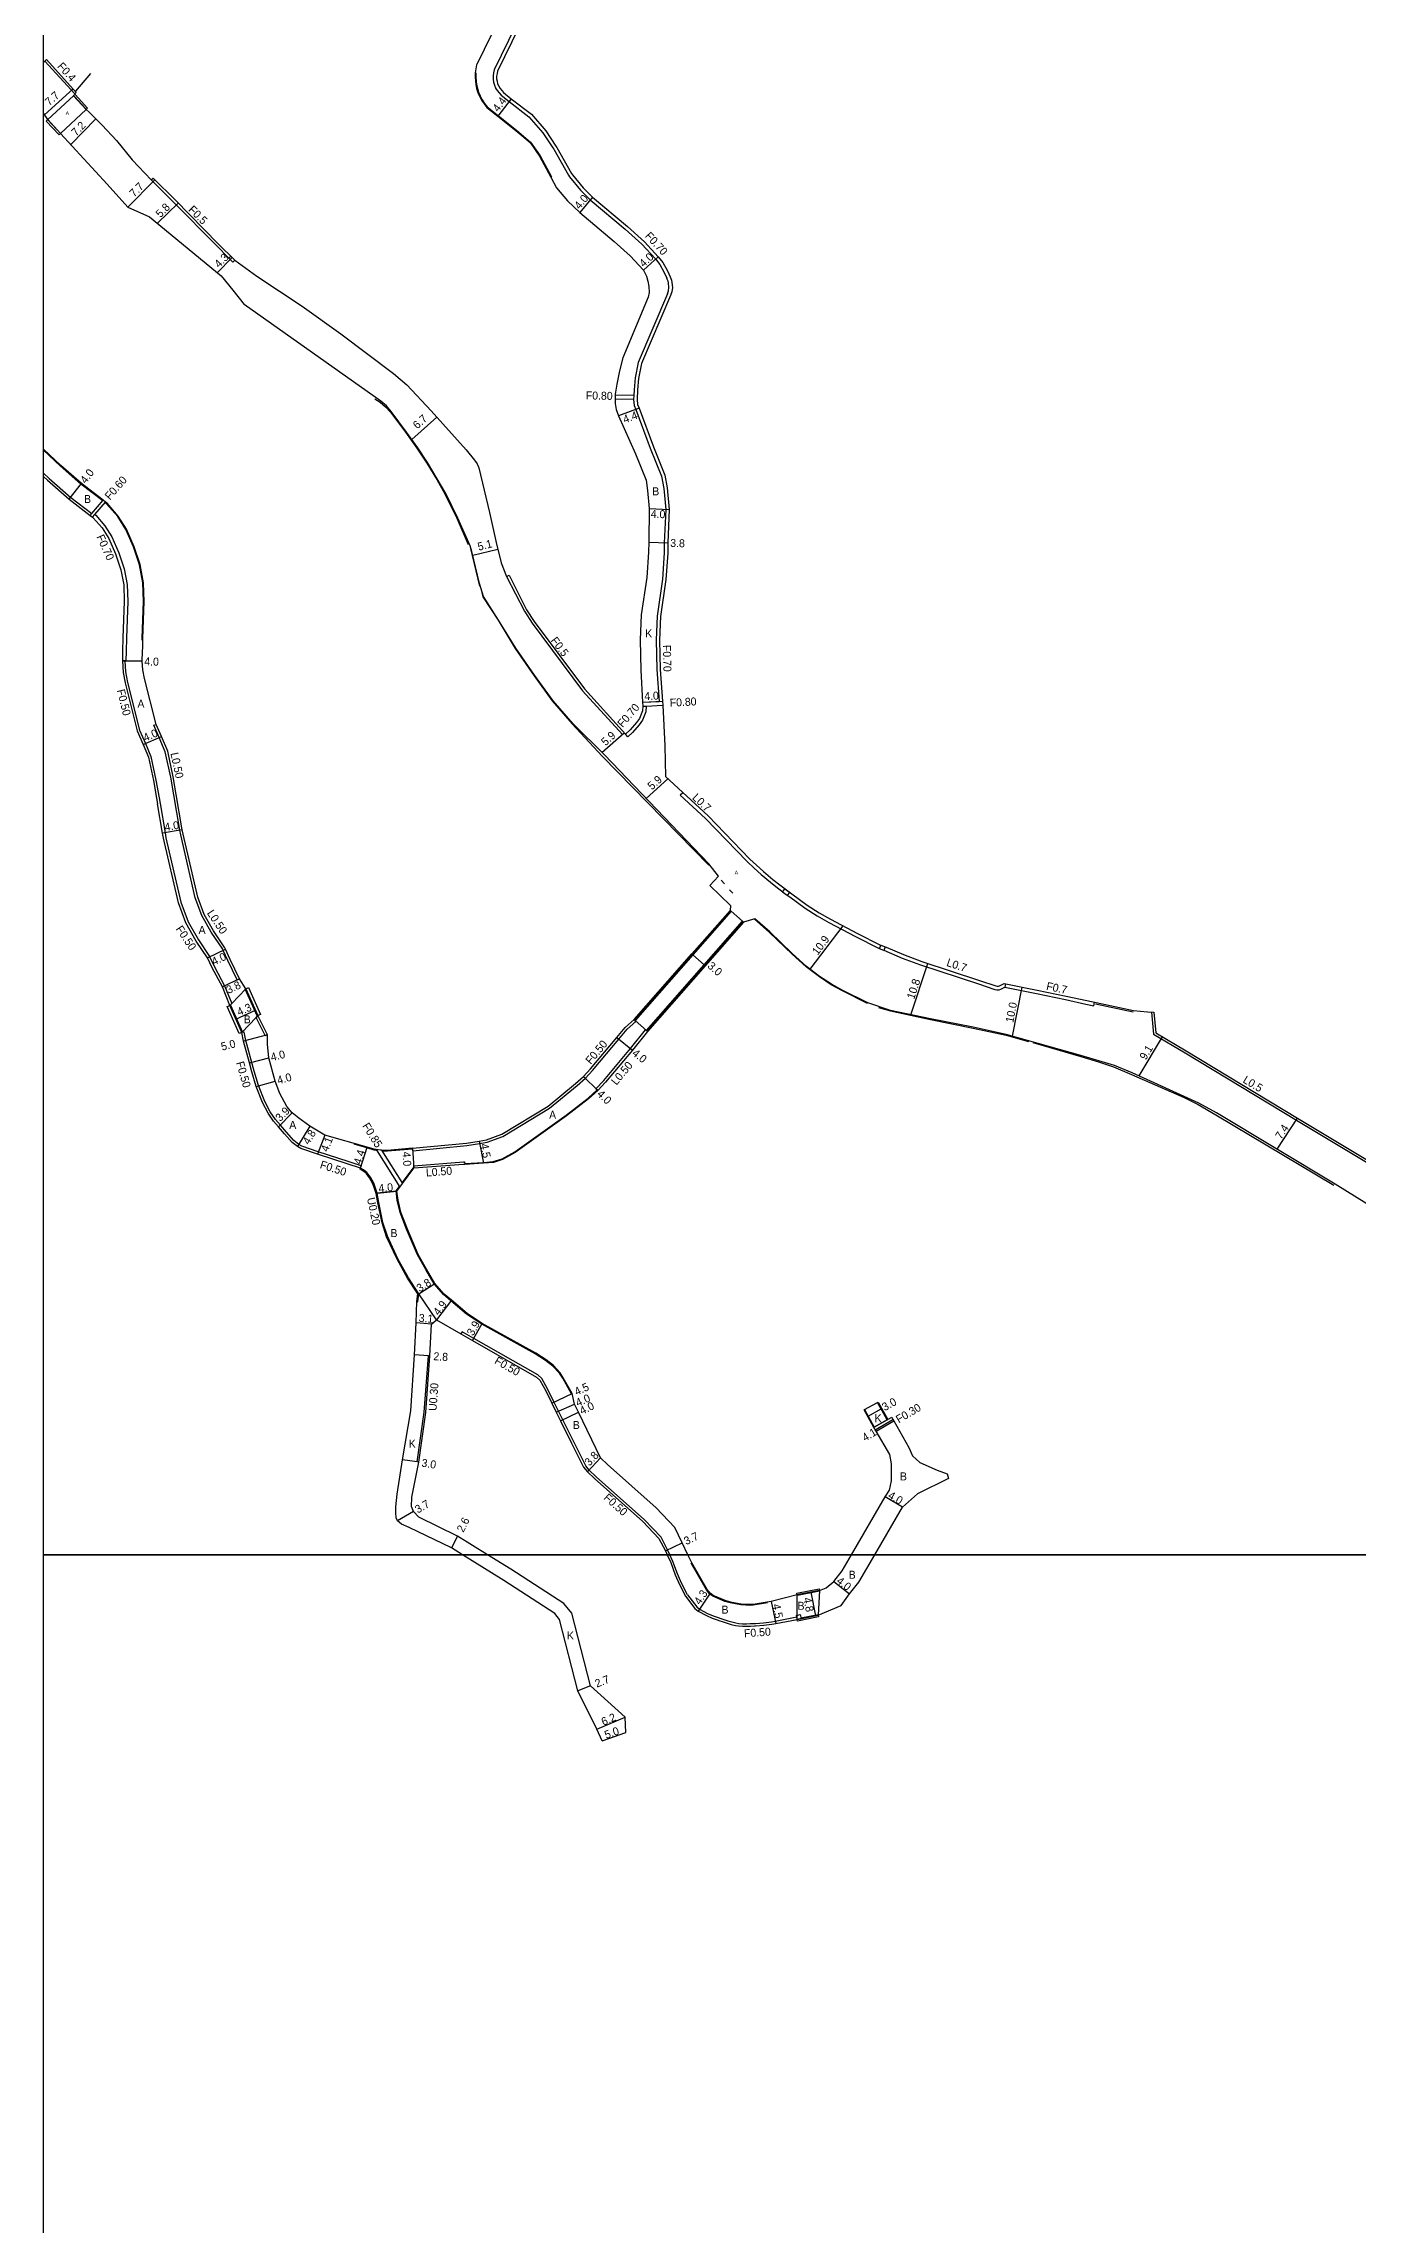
# Model space of a CAD drawing. Header units: metres. Extents: x -24000 to -21600, y -108000 to -105000.
# Drawn here: x -24000 to -23737.4, y -107533.9 to -107097.9 of the extents above; entities that cross this region are included whole.
import ezdxf

# ---------------------------------------------------------------- set-up
doc = ezdxf.new("R2010")
doc.units = ezdxf.units.M
doc.header["$LTSCALE"] = 2.5
for name, color, linetype in [('側溝・桝', 7, 'Continuous'), ('図郭', 7, 'Continuous'), ('幅員', 7, 'Continuous'), ('歩道・分離帯・安全施設', 7, 'Continuous'), ('舗装', 7, 'Continuous'), ('道路', 7, 'Continuous')]:
    doc.layers.add(name, color=color, linetype=linetype)
doc.styles.get("Standard").update_dxf_attribs({"font": ''})
doc.styles.add('YOKO_DECO', font='')
doc.styles.get('Standard').set_extended_font_data('@MS PGothic')
doc.styles.get('YOKO_DECO').set_extended_font_data('MS PGothic')

msp = doc.modelspace()

# ---------------------------------------------------------------- linework, layer by layer
at = {"layer": '側溝・桝'}
for points in [[(-23905.63, -107094.41), (-23909.9, -107103.16), (-23910.05, -107103.76), (-23910.13, -107104.36), (-23910.13, -107104.94), (-23910.13, -107104.99), (-23910.05, -107105.58), (-23909.89, -107106.18), (-23909.66, -107106.73), (-23909.63, -107106.79), (-23909.32, -107107.29), (-23908.95, -107107.76), (-23908.54, -107108.2), (-23906.96, -107109.49), (-23902.97, -107112.51), (-23900.18, -107115.76), (-23898.17, -107118.74), (-23898.03, -107118.98), (-23895.06, -107124.22), (-23894.87, -107124.55), (-23892.66, -107127.2), (-23890.72, -107129.11), (-23883.75, -107134.98), (-23880.39, -107137.99), (-23877.68, -107140.95), (-23876.8, -107142.08), (-23875.91, -107143.65), (-23875.38, -107144.81)], [(-23999.74, -107101.41), (-23993.78, -107107.95)], [(-23978.51, -107125.15), (-23974.03, -107129.58), (-23965.47, -107138.26), (-23962.95, -107140.77)], [(-23875.3, -107147.96), (-23881.15, -107161.67), (-23881.77, -107164.73), (-23881.96, -107167.09), (-23882.01, -107168.24), (-23882.04, -107169.04), (-23881.93, -107170.24), (-23881.63, -107171.05), (-23878.71, -107178.78), (-23876.47, -107184.4), (-23876.02, -107186.83), (-23875.62, -107191.04), (-23875.91, -107197.69), (-23875.91, -107199.73), (-23876.28, -107204.96), (-23877.37, -107212.4), (-23877.55, -107217.13), (-23877.41, -107223.06), (-23876.97, -107229.41)], [(-23875.3, -107147.96), (-23875.2, -107147.7), (-23875.07, -107147.36), (-23875, -107146.64), (-23875.08, -107145.76), (-23875.16, -107145.39), (-23875.31, -107145.01), (-23875.38, -107144.81)], [(-23882.01, -107168.24), (-23885.75, -107168.16)], [(-23882.04, -107169.04), (-23885.74, -107168.96)], [(-24000, -107183.8), (-23998.92, -107184.82), (-23994.57, -107188.62), (-23990.37, -107191.84), (-23990.35, -107191.86)], [(-23990.68, -107192.24), (-23990.35, -107191.86), (-23988.07, -107189.19)], [(-23990.2, -107192.6), (-23989.74, -107192.07), (-23987.6, -107189.56)], [(-23989.74, -107192.07), (-23989.59, -107192.19), (-23987.74, -107194.32), (-23986.37, -107196.54), (-23984.97, -107199.68), (-23983.89, -107202.91), (-23983.29, -107206.05), (-23983.18, -107209.43), (-23983.44, -107216.71), (-23983.51, -107219.37), (-23983.56, -107221.27), (-23983.56, -107221.3)], [(-23907.46, -107204.41), (-23903.89, -107211.35), (-23902.34, -107213.75), (-23892.26, -107227.27), (-23884.3, -107236.03), (-23883.94, -107235.67)], [(-23983.56, -107221.3), (-23983.76, -107221.3), (-23984.26, -107221.28)], [(-23983.76, -107221.3), (-23983.62, -107223.53), (-23983.21, -107225.6), (-23980.83, -107235.14), (-23979.66, -107237.85), (-23978.55, -107240.41), (-23977.54, -107245.13), (-23976.93, -107248.66), (-23976.73, -107249.82), (-23975.72, -107255.67), (-23975.54, -107256.68), (-23972.56, -107269.52), (-23971.1, -107273.5), (-23969.05, -107277.1), (-23966.82, -107280.43), (-23965.85, -107282.47), (-23963.82, -107286.28), (-23962.4, -107289.82), (-23962.78, -107290.22)], [(-23879.52, -107230.35), (-23879.52, -107230.39), (-23879.58, -107231.47), (-23880.27, -107233.14), (-23880.92, -107234.08), (-23882.25, -107235.6), (-23883.18, -107236.47)], [(-23880.27, -107229.59), (-23876.97, -107229.41), (-23876.27, -107229.37)], [(-23880.22, -107230.39), (-23879.52, -107230.35), (-23876.23, -107230.17)], [(-23977.98, -107234.17), (-23977.51, -107234.01)], [(-23961.29, -107285.07), (-23963.14, -107281.2), (-23964.09, -107279.18), (-23964.2, -107278.95), (-23966.49, -107275.52), (-23968.37, -107272.23), (-23969.68, -107268.66), (-23972.6, -107256.08), (-23972.76, -107255.16), (-23974.59, -107244.56), (-23975.67, -107239.49), (-23976.9, -107236.66), (-23977.98, -107234.17)], [(-23883.18, -107236.47), (-23883.66, -107235.95)], [(-23872.18, -107247.66), (-23872.71, -107248.16), (-23867.68, -107252.8), (-23859.34, -107261.44), (-23857.98, -107262.72), (-23856.58, -107264.01), (-23854.68, -107265.57), (-23853.3, -107266.67), (-23852.21, -107267.47)], [(-23851.32, -107268.12), (-23850.85, -107268.46), (-23847.74, -107270.75), (-23845.33, -107272.29), (-23843.01, -107273.6), (-23837.66, -107276.44), (-23833.11, -107278.73), (-23832.9, -107278.82)], [(-23832.01, -107279.16), (-23828.39, -107280.72), (-23824.67, -107282.07), (-23813.11, -107285.88), (-23809.85, -107286.98), (-23809.46, -107287.09), (-23808.98, -107287.07), (-23808.61, -107286.95), (-23807.84, -107286.57)], [(-23961.29, -107285.07), (-23960.84, -107284.86)], [(-23807.7, -107285.85), (-23807.84, -107286.57), (-23801.53, -107287.84), (-23795.73, -107289.03), (-23791.62, -107289.92), (-23790.07, -107290.27), (-23789.91, -107289.54)], [(-23955.71, -107296.21), (-23957.53, -107292.63), (-23957.17, -107292.24)], [(-23778.49, -107291.52), (-23778.09, -107295.91), (-23771.8, -107299.67), (-23749.55, -107313.15), (-23726.55, -107326.91), (-23724.73, -107327.97)], [(-23959.88, -107295.52), (-23960.38, -107295.61)], [(-23936.64, -107322.73), (-23936.49, -107322.26), (-23939.13, -107321.38), (-23945.1, -107319.45), (-23948.39, -107318.32), (-23948.99, -107317.99), (-23949.98, -107317.23), (-23951.45, -107315.53), (-23952.67, -107314.13), (-23953.64, -107313.01), (-23954.7, -107311.47), (-23955.78, -107309.39), (-23957.06, -107306.23), (-23957.88, -107303.34), (-23959.56, -107297.21), (-23959.88, -107295.52)], [(-23955.71, -107296.21), (-23955.21, -107296.08)], [(-23926.2, -107319.25), (-23915.42, -107318.22), (-23912.85, -107317.83), (-23911.3, -107317.52), (-23908.19, -107316.4), (-23898.87, -107310.75), (-23893.31, -107306.19), (-23891.7, -107304.74), (-23890.28, -107303.2), (-23885.02, -107296.93), (-23883.35, -107294.95), (-23881.62, -107293.4)], [(-23889.21, -107307.2), (-23889.57, -107306.85), (-23888.03, -107305.18), (-23882.68, -107298.81), (-23879.64, -107295.09)], [(-23881.62, -107293.4), (-23881.96, -107293.03)], [(-23879.25, -107295.41), (-23879.64, -107295.09)], [(-23933.52, -107319.02), (-23928.81, -107326.55)], [(-23932.43, -107319.16), (-23928.26, -107325.82)], [(-23926.2, -107319.25), (-23926.25, -107318.75)], [(-23925.36, -107349.4), (-23925.21, -107347.87), (-23927.23, -107344.75), (-23929.34, -107340.95), (-23931.42, -107336.43), (-23932.35, -107333.65), (-23933.2, -107329.65), (-23933.55, -107327.78), (-23933.93, -107326.62), (-23934.19, -107325.83), (-23934.82, -107324.66), (-23935.54, -107323.75), (-23936.16, -107323.24), (-23936.71, -107322.93), (-23936.64, -107322.73)], [(-23926, -107322.24), (-23916.09, -107321.49), (-23915.85, -107321.47), (-23915.81, -107321.97)], [(-23925.96, -107322.74), (-23926, -107322.24)], [(-23874.8, -107400), (-23875.25, -107399.01), (-23876.57, -107396.49), (-23879.86, -107393.02), (-23889.52, -107384.42), (-23890.93, -107383.09), (-23891.62, -107382.23), (-23894.01, -107377.47), (-23896.23, -107373.02), (-23897.09, -107371.28), (-23897.98, -107369.47), (-23899.17, -107366.99), (-23900.38, -107364.77), (-23901.18, -107364.07), (-23913.99, -107356.76), (-23916.31, -107355.42), (-23916.56, -107355.86)], [(-23925, -107381.51), (-23923.6, -107371.57), (-23922.76, -107360.26)], [(-23833.73, -107375.06), (-23830.2, -107372.98)], [(-23833.58, -107375.32), (-23830.05, -107373.24)], [(-23874.18, -107401.36), (-23874.8, -107400)], [(-23871.26, -107408.02), (-23872.45, -107405.73), (-23873.29, -107403.85), (-23874.18, -107401.36)], [(-23871.26, -107408.02), (-23869.41, -107410.42), (-23868.86, -107410.89), (-23867.27, -107411.73), (-23866.13, -107412.22), (-23864.95, -107412.64), (-23864.82, -107412.69), (-23864.01, -107412.96), (-23863.2, -107413.22), (-23862.39, -107413.46), (-23861.59, -107413.64), (-23861.03, -107413.74), (-23860.27, -107413.8), (-23859.51, -107413.81), (-23858.73, -107413.79), (-23857.94, -107413.74), (-23857.69, -107413.73), (-23856.08, -107413.61), (-23854.49, -107413.42), (-23853.72, -107413.3), (-23849.45, -107412.44)]]:
    msp.add_lwpolyline(points, dxfattribs=at)
for points in [[(-23962.58, -107140.4), (-23961.78, -107141.2), (-23962.15, -107141.57), (-23962.95, -107140.77)], [(-23851.79, -107266.87), (-23850.89, -107267.52), (-23851.37, -107268.19), (-23852.27, -107267.55)], [(-23832.63, -107278.14), (-23831.75, -107278.48), (-23832.03, -107279.21), (-23832.92, -107278.87)], [(-23848.57, -107412.78), (-23849.35, -107412.93), (-23849.45, -107412.44), (-23849.51, -107412.15), (-23848.72, -107411.99)]]:
    msp.add_lwpolyline(points, close=True, dxfattribs=at)
at = {"layer": '図郭'}
for points in [[(-24000, -106800), (-23200, -106800), (-23200, -107400), (-24000, -107400)], [(-24000, -107400), (-23200, -107400), (-23200, -108000), (-24000, -108000)]]:
    msp.add_lwpolyline(points, close=True, dxfattribs=at)
at = {"layer": '幅員'}
for points in [[(-23999.8, -107112.12), (-23994.12, -107106.96)], [(-23906.53, -107108.94), (-23909.19, -107112.44)], [(-23994.58, -107118.09), (-23989.55, -107112.93)], [(-23983.16, -107130.6), (-23977.77, -107125.15)], [(-23977.22, -107133.83), (-23973.1, -107129.78)], [(-23890.25, -107128.59), (-23892.83, -107131.65)], [(-23965.3, -107143.72), (-23962.29, -107140.69)], [(-23880.09, -107143.2), (-23877.14, -107140.5)], [(-23880.97, -107170.8), (-23885.09, -107172.35)], [(-23926.37, -107177.03), (-23921.38, -107172.56)], [(-23994.88, -107189.01), (-23992.45, -107185.84)], [(-23878.92, -107190.87), (-23874.92, -107191.02)], [(-23914.2, -107200.18), (-23909.22, -107198.97)], [(-23879.01, -107197.59), (-23875.21, -107197.7)], [(-23980.27, -107221.39), (-23984.26, -107221.28)], [(-23880.27, -107229.59), (-23876.27, -107229.37)], [(-23888.37, -107239.63), (-23883.94, -107235.67)], [(-23980.11, -107238.05), (-23976.45, -107236.46)], [(-23879.56, -107248.8), (-23875.2, -107244.88)], [(-23972.27, -107255.07), (-23976.21, -107255.75)], [(-23846.77, -107282.94), (-23840.14, -107274.3)], [(-23967.25, -107280.68), (-23963.64, -107278.96)], [(-23870.2, -107280.1), (-23867.95, -107282.08)], [(-23826.6, -107292.05), (-23823.21, -107281.78)], [(-23960.84, -107284.86), (-23964.27, -107286.49)], [(-23806.33, -107296.34), (-23804.35, -107286.52)], [(-23961.58, -107292.91), (-23957.65, -107291.15)], [(-23955.21, -107296.08), (-23960.05, -107297.33)], [(-23885.4, -107296.61), (-23882.29, -107299.13)], [(-23781, -107304.29), (-23776.31, -107296.44)], [(-23958.86, -107301.64), (-23954.98, -107300.67)], [(-23957.53, -107306.39), (-23953.68, -107305.32)], [(-23889.21, -107307.2), (-23892.05, -107304.38)], [(-23950.31, -107311.68), (-23953.05, -107314.46)], [(-23946.78, -107314.3), (-23949.26, -107318.41)], [(-23753.36, -107318.96), (-23749.31, -107312.75)], [(-23943.79, -107316.1), (-23945.25, -107319.93)], [(-23936.64, -107322.73), (-23935.34, -107318.53)], [(-23926.25, -107318.75), (-23925.96, -107322.74)], [(-23912.94, -107317.34), (-23912.06, -107321.75)], [(-23929.38, -107327.3), (-23933.35, -107327.73)], [(-23925.01, -107347.82), (-23921.8, -107345.79)], [(-23918.48, -107349.13), (-23921.43, -107353.04)], [(-23922.46, -107353.91), (-23925.55, -107353.67)], [(-23914.24, -107357.19), (-23912.31, -107353.81)], [(-23923.06, -107360.24), (-23925.85, -107360.05)], [(-23898.43, -107369.69), (-23894.35, -107367.78)], [(-23897.54, -107371.51), (-23893.88, -107369.88)], [(-23835.18, -107372.28), (-23832.56, -107370.83)], [(-23896.68, -107373.24), (-23893.08, -107371.51)], [(-23833.73, -107375.06), (-23830.2, -107372.98)], [(-23925.3, -107381.47), (-23928.27, -107381.01)], [(-23888.7, -107380.66), (-23891.3, -107383.43)], [(-23828.28, -107390.49), (-23831.73, -107388.47)], [(-23926.04, -107391.39), (-23929.24, -107393.26)], [(-23917.29, -107396.29), (-23918.45, -107398.62)], [(-23875.7, -107399.23), (-23872.36, -107397.62)], [(-23842.02, -107405.36), (-23838.86, -107407.82)], [(-23866.76, -107407.73), (-23869.14, -107411.31)], [(-23854.55, -107409.39), (-23853.64, -107413.79)], [(-23846.62, -107407.5), (-23845.69, -107412.21)], [(-23890.66, -107426.24), (-23893.17, -107427.24)], [(-23889.42, -107434.91), (-23883.72, -107432.46)], [(-23888.34, -107437.25), (-23883.63, -107435.57)]]:
    msp.add_lwpolyline(points, dxfattribs=at)
at = {"layer": '歩道・分離帯・安全施設'}
for points in [[(-23993.57, -107107.42), (-23990.55, -107103.86)], [(-23913.56, -107103.77), (-23913.59, -107104.58), (-23913.55, -107105.39), (-23913.46, -107106.06), (-23913.28, -107106.83), (-23913.04, -107107.6), (-23912.73, -107108.33), (-23912.71, -107108.37), (-23912.3, -107109.14), (-23911.83, -107109.88), (-23911.31, -107110.56), (-23909.09, -107112.33), (-23905.49, -107115.18), (-23902.65, -107117.59), (-23900.73, -107120.33), (-23898.48, -107124.54)], [(-23991.53, -107110.97), (-23993.84, -107108.45)], [(-23996.53, -107115.97), (-23999.11, -107113.18)], [(-23933.78, -107168.9), (-23932.75, -107169.6), (-23931.65, -107170.52), (-23930.68, -107171.61), (-23927.62, -107175.61), (-23925.37, -107178.81), (-23923.4, -107181.76), (-23921.41, -107185.04), (-23919.77, -107187.92), (-23917.39, -107192.76), (-23915.12, -107198.06)], [(-23988.17, -107189.31), (-23992.54, -107185.95), (-23996.66, -107182.34), (-24000, -107179.19)], [(-23980.3, -107217.19), (-23980.29, -107216.8), (-23980.03, -107209.44), (-23980.15, -107205.7), (-23980.83, -107202.11), (-23982.03, -107198.54), (-23983.58, -107195.06), (-23985.19, -107192.45), (-23987.42, -107189.88), (-23987.69, -107189.68), (-23987.7, -107189.67)], [(-23914.63, -107198.81), (-23912.86, -107206.35)], [(-23912.37, -107207.72), (-23912.21, -107208.48), (-23909.1, -107213.17), (-23905.7, -107218.85), (-23901.95, -107224.32), (-23898.32, -107229.27), (-23894.33, -107233.88), (-23888.33, -107240.33), (-23867.04, -107262.14)], [(-23864.54, -107265.14), (-23863.89, -107265.88)], [(-23862.87, -107267.05), (-23862.24, -107267.75)], [(-23835.28, -107289.82), (-23840.26, -107287.29), (-23842.53, -107286.06), (-23844.86, -107284.49), (-23847.53, -107282.48), (-23850.33, -107279.93), (-23854.88, -107275.58), (-23857.9, -107272.93)], [(-23957.31, -107292.3), (-23959.71, -107286.92)], [(-23962.64, -107290.16), (-23960.24, -107295.55)], [(-23833.07, -107290.64), (-23830.66, -107291.3), (-23822.7, -107293.01), (-23814.18, -107294.72), (-23807.55, -107296.16), (-23803.09, -107297.38)], [(-23782.19, -107291.56), (-23789.71, -107289.97)], [(-23802.21, -107297.63), (-23792.63, -107300.43), (-23789.14, -107301.44), (-23786.13, -107302.46), (-23782.49, -107304.01), (-23771.96, -107308.62), (-23769.18, -107310.03), (-23765.63, -107312.06), (-23742.08, -107326.11)], [(-23915.82, -107321.82), (-23915.82, -107321.82), (-23912.07, -107321.61), (-23910.12, -107321.42), (-23908.32, -107320.87), (-23905.8, -107319.49), (-23895.54, -107312.15), (-23891.15, -107308.75), (-23889.32, -107307.1)], [(-23933.41, -107319.19), (-23933.54, -107319.17), (-23933.93, -107319.11), (-23935.38, -107318.67), (-23937.9, -107317.95)], [(-23926.23, -107318.9), (-23931.26, -107319.33), (-23932.33, -107319.31)], [(-23928.35, -107325.68), (-23926.08, -107322.65)], [(-23894.49, -107367.85), (-23894.5, -107367.84), (-23896.23, -107364.72), (-23896.88, -107363.72), (-23898.17, -107362.31), (-23899.64, -107361.17), (-23901.71, -107359.82), (-23912.38, -107353.93), (-23915.44, -107351.91), (-23918.58, -107349.25), (-23920.05, -107348.01), (-23921.92, -107345.88), (-23923.61, -107343), (-23925.26, -107340.03), (-23927.42, -107334.95), (-23928.71, -107331.59), (-23929.29, -107329.12), (-23929.53, -107327.26), (-23928.93, -107326.46), (-23928.9, -107326.41)], [(-23855.29, -107409.66), (-23858.12, -107410.12), (-23858.68, -107410.14), (-23859.61, -107410.12), (-23860.54, -107410.03), (-23860.6, -107410.02), (-23861.68, -107409.85), (-23862.74, -107409.63), (-23863.8, -107409.33), (-23866.2, -107408.29), (-23866.87, -107407.84), (-23867.46, -107407.05), (-23870.55, -107401.73)], [(-23844.88, -107407.31), (-23849.3, -107408.18)], [(-23848.6, -107412.63), (-23845.16, -107411.95)]]:
    msp.add_lwpolyline(points, dxfattribs=at)
at = {"layer": '舗装'}
for points in [[(-23994.01, -107108.33), (-23999.16, -107113.09)], [(-23991.52, -107111.08), (-23996.6, -107115.89)], [(-23879.01, -107197.59), (-23875.21, -107197.7)], [(-23984.26, -107221.28), (-23980.27, -107221.39)], [(-23933.35, -107327.73), (-23929.38, -107327.3)], [(-23921.43, -107353.04), (-23925.01, -107347.82)], [(-23833.95, -107374.5), (-23831.33, -107373.04)]]:
    msp.add_lwpolyline(points, dxfattribs=at)
at = {"layer": '道路'}
for points in [[(-23908.92, -107092.95), (-23913.41, -107102.05), (-23913.43, -107102.13), (-23913.61, -107102.94), (-23913.71, -107103.76), (-23913.74, -107104.58), (-23913.69, -107105.4), (-23913.6, -107106.08), (-23913.43, -107106.87), (-23913.18, -107107.65), (-23912.87, -107108.39), (-23912.85, -107108.43), (-23912.43, -107109.22), (-23911.95, -107109.96), (-23911.41, -107110.67), (-23909.19, -107112.44), (-23905.58, -107115.29), (-23902.76, -107117.69), (-23900.86, -107120.41), (-23898.61, -107124.61)], [(-23904.99, -107094.71), (-23909.23, -107103.4), (-23909.36, -107103.9), (-23909.43, -107104.41), (-23909.43, -107104.92), (-23909.36, -107105.44), (-23909.23, -107105.95), (-23909.02, -107106.43), (-23909.02, -107106.44), (-23908.74, -107106.89), (-23908.42, -107107.3), (-23908.06, -107107.69), (-23906.53, -107108.94), (-23902.48, -107112), (-23899.62, -107115.34), (-23897.57, -107118.38), (-23897.43, -107118.64)], [(-24000, -107101.69), (-23999.45, -107101.09), (-23993.48, -107107.66), (-23993.78, -107107.95), (-23993.69, -107108.05), (-23994.01, -107108.33), (-23991.52, -107111.08), (-23990.88, -107111.64), (-23988.27, -107114.19), (-23985.42, -107117.3), (-23982.32, -107121.17), (-23978.51, -107125.15), (-23978.13, -107124.79), (-23973.66, -107129.21), (-23965.1, -107137.9), (-23961.78, -107141.2), (-23957.35, -107144.41), (-23948.28, -107150.38), (-23940.6, -107155.91), (-23930.02, -107163.85), (-23927.38, -107166.11), (-23922.5, -107171.3), (-23915.52, -107179.11), (-23913.88, -107181.15), (-23913.34, -107181.9), (-23913, -107182.7), (-23910.86, -107191.66), (-23909.54, -107197.63), (-23908.56, -107201.68), (-23907.46, -107204.41), (-23906.93, -107204.14), (-23903.44, -107211.1), (-23901.92, -107213.45), (-23891.88, -107226.93), (-23883.66, -107235.95)], [(-23994.01, -107108.33), (-23999.16, -107113.09), (-23996.6, -107115.89), (-23991.52, -107111.08)], [(-23999.16, -107113.09), (-24000, -107111.81)], [(-23999.16, -107113.09), (-23996.6, -107115.89), (-23987.3, -107126.02), (-23983.16, -107130.6), (-23978.8, -107132.52), (-23964.53, -107144.36), (-23962.17, -107147.2), (-23959.93, -107150.07)], [(-23897.43, -107118.64), (-23894.45, -107123.87), (-23894.29, -107124.15), (-23892.15, -107126.73), (-23890.25, -107128.59), (-23883.29, -107134.45), (-23879.9, -107137.5), (-23877.14, -107140.5), (-23876.21, -107141.69), (-23875.29, -107143.33), (-23874.74, -107144.52)], [(-23898.61, -107124.61), (-23897.48, -107126.72), (-23895.25, -107129.36), (-23892.83, -107131.65), (-23885.91, -107137.46), (-23882.72, -107140.34), (-23880.09, -107143.2), (-23879.49, -107144.41), (-23879.18, -107145.4), (-23879.03, -107146.43), (-23878.96, -107147.66), (-23879.13, -107148.61), (-23884.19, -107160.73), (-23884.89, -107163.31), (-23885.4, -107166.01), (-23885.75, -107167.97), (-23885.75, -107168.16), (-23885.74, -107168.96), (-23885.72, -107169.83), (-23885.55, -107171.07), (-23885.09, -107172.35), (-23881.67, -107179.91), (-23879.56, -107185.19), (-23879.29, -107187.25), (-23878.92, -107190.87), (-23879.01, -107197.59), (-23879.07, -107199.56), (-23879.43, -107204.62), (-23880.52, -107212.11), (-23880.71, -107217.11), (-23880.58, -107223.15), (-23880.27, -107229.59), (-23880.22, -107230.39), (-23880.27, -107231.31), (-23880.88, -107232.81), (-23881.48, -107233.65), (-23882.75, -107235.11), (-23883.66, -107235.95)], [(-23874.74, -107144.52), (-23874.49, -107145.19), (-23874.39, -107145.65), (-23874.3, -107146.64), (-23874.39, -107147.52), (-23874.66, -107148.23), (-23880.48, -107161.88), (-23881.08, -107164.83), (-23881.26, -107167.14), (-23881.34, -107169.02), (-23881.24, -107170.08), (-23880.97, -107170.8), (-23878.06, -107178.53), (-23875.79, -107184.21), (-23875.33, -107186.73), (-23874.92, -107191.02), (-23875.21, -107197.7), (-23875.21, -107199.75), (-23875.59, -107205.04), (-23876.67, -107212.46), (-23876.85, -107217.14), (-23876.71, -107223.03), (-23876.27, -107229.37), (-23876.23, -107230.17), (-23875.82, -107238.27), (-23875.69, -107244.42)], [(-23865.11, -107264.37), (-23867, -107261.9), (-23887.89, -107240.11), (-23894.12, -107233.89), (-23898.12, -107229.27), (-23901.86, -107224.16), (-23905.59, -107218.78), (-23909.06, -107213.14), (-23912.08, -107208.46), (-23912.88, -107205.85), (-23914.37, -107199.45), (-23914.74, -107198.3), (-23917.19, -107192.81), (-23919.59, -107187.85), (-23923.26, -107181.64), (-23925.16, -107178.71), (-23927.43, -107175.56), (-23930.51, -107171.45), (-23931.44, -107170.35), (-23932.58, -107169.39), (-23959.93, -107150.07)], [(-23980.15, -107217.19), (-23980.14, -107216.81), (-23979.88, -107209.44), (-23980, -107205.68), (-23980.69, -107202.07), (-23981.89, -107198.48), (-23983.45, -107194.99), (-23985.07, -107192.36), (-23987.32, -107189.77), (-23987.6, -107189.56), (-23988.07, -107189.19), (-23992.45, -107185.84), (-23996.56, -107182.23), (-24000, -107178.98)], [(-24000, -107184.48), (-23999.25, -107185.19), (-23994.88, -107189.01), (-23990.68, -107192.24), (-23990.2, -107192.6), (-23990.07, -107192.7), (-23988.31, -107194.73), (-23986.99, -107196.86), (-23985.62, -107199.93), (-23984.57, -107203.09), (-23983.99, -107206.13), (-23983.88, -107209.43), (-23984.14, -107216.68), (-23984.21, -107219.35), (-23984.26, -107221.28), (-23984.11, -107223.6), (-23983.7, -107225.71), (-23981.31, -107235.3), (-23980.11, -107238.05), (-23979.02, -107240.56), (-23978.03, -107245.22), (-23977.42, -107248.75), (-23977.22, -107249.9)], [(-23959.57, -107286.85), (-23960.84, -107284.86), (-23962.69, -107280.98), (-23963.64, -107278.96), (-23963.76, -107278.7), (-23966.07, -107275.26), (-23967.92, -107272.02), (-23969.2, -107268.52), (-23972.11, -107255.98), (-23972.27, -107255.07), (-23974.1, -107244.46), (-23975.2, -107239.34), (-23976.45, -107236.46), (-23977.51, -107234.01), (-23979.8, -107224.84), (-23980.14, -107223.07), (-23980.27, -107221.39), (-23980.21, -107219.45), (-23980.19, -107218.59), (-23980.15, -107217.19)], [(-23875.69, -107244.42), (-23867.15, -107252.29), (-23858.83, -107260.92), (-23857.48, -107262.18), (-23856.1, -107263.45), (-23854.22, -107265), (-23852.85, -107266.09), (-23850.41, -107267.87), (-23847.33, -107270.15), (-23844.95, -107271.67), (-23842.66, -107272.96), (-23837.32, -107275.79), (-23832.81, -107278.07), (-23831.59, -107278.54), (-23828.12, -107280.04), (-23824.43, -107281.38), (-23812.88, -107285.19), (-23809.64, -107286.28), (-23809.38, -107286.35), (-23809.11, -107286.34), (-23808.89, -107286.27), (-23807.94, -107285.8), (-23801.38, -107287.12), (-23795.58, -107288.31), (-23791.47, -107289.21), (-23782.1, -107291.19), (-23779.32, -107291.47), (-23778.02, -107291.54), (-23777.65, -107295.64), (-23771.56, -107299.27), (-23749.31, -107312.75), (-23726.31, -107326.51)], [(-23962.78, -107290.22), (-23964.27, -107286.49), (-23966.3, -107282.7), (-23967.25, -107280.68), (-23969.47, -107277.36), (-23971.55, -107273.71), (-23973.04, -107269.67), (-23976.04, -107256.78), (-23976.21, -107255.75), (-23977.22, -107249.9)], [(-23862.65, -107270.21), (-23866.79, -107266.19), (-23865.11, -107264.37)], [(-23862.65, -107270.21), (-23862.76, -107271.19), (-23862.54, -107271.38), (-23870.2, -107280.1), (-23881.73, -107293.23), (-23881.96, -107293.03)], [(-23857.81, -107272.88), (-23860.06, -107273.56), (-23860.28, -107273.36), (-23867.95, -107282.08), (-23879.48, -107295.21), (-23879.25, -107295.41), (-23882.29, -107299.13), (-23887.66, -107305.51), (-23889.21, -107307.2), (-23891.05, -107308.87), (-23895.45, -107312.27), (-23905.72, -107319.62), (-23908.26, -107321.01), (-23910.09, -107321.57), (-23912.06, -107321.75), (-23915.81, -107321.97), (-23916.06, -107321.99), (-23925.96, -107322.74)], [(-23807.59, -107295.99), (-23814.14, -107294.54), (-23822.7, -107292.86), (-23830.72, -107291.19), (-23835.22, -107289.67), (-23840.25, -107287.18), (-23842.48, -107285.97), (-23844.86, -107284.41), (-23847.46, -107282.4), (-23850.32, -107279.79), (-23854.82, -107275.49), (-23857.81, -107272.88)], [(-23957.17, -107292.24), (-23959.57, -107286.85)], [(-23960.38, -107295.61), (-23962.78, -107290.22)], [(-23926.25, -107318.75), (-23931.26, -107319.18), (-23932.43, -107319.16), (-23932.62, -107319.15), (-23933.52, -107319.02), (-23933.9, -107318.96), (-23935.34, -107318.53), (-23943.79, -107316.1), (-23946.78, -107314.3), (-23949.01, -107312.73), (-23950.31, -107311.68), (-23951.41, -107310.37), (-23952.76, -107307.81), (-23953.68, -107305.32), (-23954.98, -107300.67), (-23955.27, -107297.96), (-23955.21, -107296.08), (-23957.17, -107292.24)], [(-23936.64, -107322.73), (-23939.29, -107321.86), (-23945.25, -107319.93), (-23948.59, -107318.78), (-23949.26, -107318.41), (-23950.32, -107317.59), (-23951.83, -107315.86), (-23953.05, -107314.46), (-23954.03, -107313.32), (-23955.13, -107311.73), (-23956.24, -107309.6), (-23957.53, -107306.39), (-23958.36, -107303.48), (-23958.86, -107301.64), (-23960.05, -107297.33), (-23960.38, -107295.61)], [(-23926.25, -107318.75), (-23915.48, -107317.72), (-23912.94, -107317.34), (-23911.44, -107317.04), (-23908.41, -107315.94), (-23899.16, -107310.34), (-23893.64, -107305.81), (-23892.05, -107304.38), (-23890.66, -107302.87), (-23885.4, -107296.61), (-23883.71, -107294.6), (-23881.96, -107293.03)], [(-23731.57, -107332.25), (-23741.79, -107325.92), (-23765.5, -107311.66), (-23769.02, -107309.72), (-23782.41, -107303.65), (-23785.94, -107302.22), (-23792.61, -107300.23), (-23807.59, -107295.99)], [(-23916.26, -107400), (-23918.45, -107398.62), (-23926.93, -107394.59), (-23928.47, -107393.87), (-23929.24, -107393.26), (-23929.5, -107392.61), (-23929.59, -107391.56), (-23929.58, -107390.45), (-23929.33, -107387.88), (-23928.27, -107381.01), (-23926.58, -107371.24), (-23925.85, -107360.05), (-23925.55, -107353.67), (-23925.36, -107349.4), (-23925.16, -107349.42), (-23925.01, -107347.82), (-23927.06, -107344.65), (-23929.16, -107340.86), (-23931.24, -107336.35), (-23932.16, -107333.6), (-23933.01, -107329.62), (-23933.35, -107327.73), (-23933.74, -107326.55), (-23934.01, -107325.75), (-23934.66, -107324.55), (-23935.39, -107323.61), (-23936.04, -107323.08), (-23936.64, -107322.73)], [(-23871.22, -107400), (-23872.36, -107397.62), (-23873.81, -107394.6), (-23877.57, -107390.65), (-23887.3, -107381.98), (-23888.7, -107380.66), (-23893.08, -107371.51), (-23893.88, -107369.88), (-23894.35, -107367.78), (-23896.1, -107364.64), (-23896.76, -107363.63), (-23898.07, -107362.2), (-23899.56, -107361.05), (-23901.63, -107359.69), (-23912.31, -107353.81), (-23915.35, -107351.79), (-23918.48, -107349.13), (-23919.94, -107347.9), (-23921.8, -107345.79), (-23923.48, -107342.92), (-23925.13, -107339.96), (-23927.28, -107334.9), (-23928.56, -107331.55), (-23929.14, -107329.1), (-23929.38, -107327.3), (-23928.81, -107326.55), (-23928.26, -107325.82), (-23925.96, -107322.74)], [(-23911.28, -107400), (-23917.29, -107396.29), (-23925, -107392.5), (-23926.04, -107391.39), (-23926.44, -107390.34), (-23926.39, -107388.53), (-23925, -107381.51), (-23925.3, -107381.47), (-23923.9, -107371.54), (-23923.06, -107360.24), (-23922.76, -107360.26), (-23922.46, -107353.91), (-23921.43, -107353.04)], [(-23921.43, -107353.04), (-23916.56, -107355.86), (-23914.24, -107357.19), (-23901.47, -107364.48), (-23900.78, -107365.08), (-23899.62, -107367.22), (-23898.43, -107369.69), (-23897.54, -107371.51), (-23896.68, -107373.24)], [(-23838.48, -107400), (-23831.73, -107388.47), (-23830.92, -107387.1), (-23830.5, -107385.21), (-23830.47, -107381.83), (-23830.82, -107380), (-23833.58, -107375.32), (-23833.73, -107375.06), (-23834.04, -107374.55), (-23833.95, -107374.5), (-23835.89, -107371)], [(-23835.89, -107371), (-23833.27, -107369.55)], [(-23833.27, -107369.55), (-23831.33, -107373.04), (-23830.45, -107372.54), (-23830.2, -107372.98), (-23830.05, -107373.24), (-23827.03, -107378.57), (-23826.29, -107380.24)], [(-23896.68, -107373.24), (-23894.46, -107377.69), (-23892.04, -107382.51), (-23891.3, -107383.43), (-23889.86, -107384.79), (-23880.21, -107393.38), (-23876.98, -107396.78), (-23875.7, -107399.23), (-23875.35, -107400)], [(-23826.29, -107380.24), (-23824.83, -107381.56), (-23821.37, -107383.13), (-23819.37, -107383.83), (-23819.08, -107384.79)], [(-23819.08, -107384.79), (-23825.27, -107387.82), (-23828.28, -107390.49)], [(-23833.84, -107400), (-23828.28, -107390.49)], [(-23893.17, -107427.24), (-23896.87, -107412.94), (-23897.81, -107411.76), (-23908.02, -107405.18), (-23916.26, -107400)], [(-23890.66, -107426.24), (-23894.4, -107411.71), (-23895.97, -107409.73), (-23906.58, -107402.9), (-23911.28, -107400)], [(-23875.35, -107400), (-23874.64, -107401.54)], [(-23874.64, -107401.54), (-23873.76, -107404.04), (-23872.9, -107405.94), (-23871.69, -107408.29), (-23869.78, -107410.77), (-23869.14, -107411.31), (-23867.49, -107412.18), (-23866.32, -107412.68), (-23865.12, -107413.11), (-23864.98, -107413.16), (-23864.17, -107413.43), (-23863.35, -107413.7), (-23862.52, -107413.94), (-23861.69, -107414.13), (-23861.09, -107414.23), (-23860.3, -107414.3), (-23859.5, -107414.31), (-23858.71, -107414.29), (-23857.91, -107414.24), (-23857.66, -107414.23), (-23856.04, -107414.11), (-23854.42, -107413.91), (-23853.64, -107413.79), (-23849.35, -107412.93)], [(-23849.33, -107408.03), (-23854.55, -107409.39), (-23858.14, -107409.97), (-23858.68, -107409.99), (-23859.6, -107409.97), (-23860.52, -107409.88), (-23860.58, -107409.87), (-23861.65, -107409.71), (-23862.71, -107409.48), (-23863.75, -107409.19), (-23866.12, -107408.15), (-23866.76, -107407.73), (-23867.34, -107406.97), (-23870.42, -107401.66), (-23871.22, -107400)], [(-23845.13, -107412.1), (-23840.54, -107410.17), (-23838.86, -107407.82), (-23837.05, -107405.49), (-23833.84, -107400)], [(-23844.91, -107407.16), (-23843.56, -107406.6), (-23842.02, -107405.36), (-23840.38, -107403.24), (-23838.48, -107400)], [(-23849.33, -107408.03), (-23844.91, -107407.16)], [(-23849.35, -107412.93), (-23848.57, -107412.78), (-23845.13, -107412.1)], [(-23888.34, -107437.25), (-23889.42, -107434.91), (-23893.17, -107427.24)], [(-23883.63, -107435.57), (-23883.72, -107432.46), (-23890.66, -107426.24)], [(-23888.34, -107437.25), (-23883.63, -107435.57)]]:
    msp.add_lwpolyline(points, dxfattribs=at)
for points in [[(-23993.69, -107108.05), (-23994.01, -107108.33), (-23991.52, -107111.08), (-23991.2, -107110.8)], [(-23999.16, -107113.09), (-23996.6, -107115.89), (-23996.91, -107116.17), (-23999.47, -107113.38)], [(-23881.96, -107293.03), (-23870.43, -107279.91), (-23862.76, -107271.19), (-23862.54, -107271.38), (-23870.2, -107280.1), (-23881.73, -107293.23)], [(-23862.54, -107271.38), (-23860.28, -107273.36), (-23867.95, -107282.08), (-23879.48, -107295.21), (-23881.73, -107293.23), (-23870.2, -107280.1)], [(-23879.25, -107295.41), (-23879.48, -107295.21), (-23867.95, -107282.08), (-23860.28, -107273.36), (-23860.06, -107273.56), (-23867.72, -107282.28)], [(-23960.38, -107295.61), (-23962.78, -107290.22), (-23962.4, -107289.82), (-23959.57, -107286.85), (-23957.17, -107292.24), (-23957.53, -107292.63)], [(-23957.17, -107292.24), (-23959.57, -107286.85), (-23959.07, -107286.63), (-23956.67, -107292.02)], [(-23960.88, -107295.83), (-23963.28, -107290.44), (-23962.78, -107290.22), (-23960.38, -107295.61)], [(-23833.95, -107374.5), (-23834.04, -107374.55), (-23835.98, -107371.05), (-23835.89, -107371)], [(-23833.95, -107374.5), (-23835.89, -107371), (-23833.27, -107369.55), (-23831.33, -107373.04)], [(-23831.33, -107373.04), (-23833.27, -107369.55), (-23833.18, -107369.5), (-23831.24, -107373)], [(-23844.91, -107407.16), (-23849.33, -107408.03), (-23849.4, -107407.69), (-23844.98, -107406.82)], [(-23845.13, -107412.1), (-23849.35, -107412.93), (-23849.33, -107408.03), (-23844.91, -107407.16)], [(-23845.07, -107412.44), (-23849.28, -107413.27), (-23849.35, -107412.93), (-23845.13, -107412.1)]]:
    msp.add_lwpolyline(points, close=True, dxfattribs=at)

# ---------------------------------------------------------------- texts
at = {"layer": '側溝・桝'}
for s, rotation, p in [('F0.4', 312, (-23997.36, -107102.53)), ('F0.5', 315, (-23971.19, -107131.24)), ('F0.70', 312.5602, (-23879.88, -107136.44)), ('F0.80', 358.8217, (-23891.61, -107169.03)), ('F0.60', 48.4844, (-23986.75, -107189.26)), ('F0.70', 294.1011, (-23989.46, -107196.49)), ('F0.5', 307, (-23898.71, -107217.27)), ('F0.70', 271.2832, (-23876.2, -107218.14)), ('F0.50', 284.0054, (-23985.37, -107227.2)), ('F0.70', 49.0175, (-23884.25, -107234.74)), ('F0.80', 3.145, (-23874.78, -107230.49)), ('L0.50', 282.0367, (-23974.65, -107239.79)), ('L0.7', 317, (-23870.46, -107248.83)), ('L0.50', 303.7898, (-23967.42, -107271.75)), ('F0.50', 303.7898, (-23973.66, -107274.91)), ('L0.7', 342, (-23819.62, -107282.27)), ('F0.7', 348, (-23799.65, -107287.05)), ('F0.50', 49.9587, (-23890.61, -107302.09)), ('F0.50', 285.88, (-23961.54, -107301.64)), ('L0.50', 49.9627, (-23885.48, -107306.26)), ('L0.5', 329, (-23760.39, -107305.5)), ('F0.85', 301.9974, (-23936.36, -107314.28)), ('F0.50', 342.0673, (-23944.88, -107322.68)), ('L0.50', 4.3739, (-23923.51, -107324.41)), ('U0.20', 281.9958, (-23935.37, -107328.77)), ('F0.50', 330.287, (-23910.01, -107361.69)), ('U0.30', 85.7401, (-23921.47, -107371.31)), ('F0.30', 30.4896, (-23829.03, -107373.77)), ('F0.50', 318.3267, (-23888.17, -107388.82)), ('F0.50', 4.1299, (-23859.92, -107416.54))]:
    msp.add_text(s, height=1.6, rotation=rotation, dxfattribs=at).set_placement(p)
at = {"layer": '幅員'}
for s, rotation, p in [('7.7', 42, (-23998.85, -107110.45)), ('4.4', 52.8534, (-23909.12, -107111.68)), ('7.2', 46, (-23993.48, -107116.5)), ('7.7', 45, (-23981.88, -107128.71)), ('5.8', 45, (-23976.65, -107132.82)), ('4.0', 49.8282, (-23892.85, -107131.16)), ('4.3', 45, (-23964.92, -107142.85)), ('4.0', 42.5543, (-23880.04, -107142.72)), ('6.7', 42, (-23925.3, -107175.06)), ('4.4', 20.6182, (-23883.82, -107173.85)), ('4.0', 52.4723, (-23991.57, -107186.01)), ('4.0', 357.8316, (-23878.64, -107192.69)), ('3.8', 358.3662, (-23874.74, -107198.52)), ('5.1', 14, (-23913.01, -107199.29)), ('4.0', 358.4807, (-23979.89, -107222.2)), ('4.0', 3.145, (-23879.88, -107229.19)), ('4.0', 23.4864, (-23979.67, -107237.48)), ('5.9', 42, (-23887.66, -107238.39)), ('5.9', 42, (-23878.38, -107247.21)), ('4.0', 9.806, (-23975.68, -107255.36)), ('4.0', 25.4351, (-23965.95, -107282.24)), ('10.9', 53, (-23845.25, -107280.25)), ('3.0', 318.6931, (-23867.4, -107282.51)), ('3.8', 25.4727, (-23963.03, -107287.92)), ('10.8', 72, (-23825.96, -107289.07)), ('4.3', 24.0435, (-23960.91, -107292.33)), ('10.0', 79, (-23806.15, -107293.72)), ('5.0', 14.4263, (-23964.31, -107299.25)), ('4.0', 14.0643, (-23954.4, -107301.35)), ('4.0', 320.9339, (-23882.49, -107300)), ('9.1', 59, (-23779.65, -107301.23)), ('4.0', 15.5166, (-23953.08, -107305.98)), ('4.0', 315.1481, (-23889.49, -107308.05)), ('3.9', 45.3585, (-23952.7, -107313.52)), ('7.4', 57, (-23752.56, -107317.11)), ('4.8', 58.8721, (-23946.96, -107318.16)), ('4.1', 69.0499, (-23943.17, -107319.58)), ('4.4', 72.8438, (-23936.56, -107322.13)), ('4.5', 281.2362, (-23912.71, -107317.96)), ('4.0', 274.1401, (-23928.28, -107319.49)), ('4.0', 6.1071, (-23932.97, -107327.59)), ('3.8', 32.3168, (-23924.81, -107347.58)), ('4.9', 52.9338, (-23921, -107352.31)), ('3.1', 355.5875, (-23925.06, -107353.43)), ('3.9', 60.2688, (-23914.13, -107356.38)), ('2.8', 356.2113, (-23922.11, -107361.1)), ('4.5', 25.0549, (-23893.43, -107368.23)), ('4.0', 23.9861, (-23893.19, -107370.45)), ('4.0', 25.7221, (-23892.37, -107372.05)), ('3.0', 29.0322, (-23831.84, -107371.33)), ('4.1', 30.4896, (-23835.8, -107377.44)), ('3.8', 46.7412, (-23890.87, -107382.4)), ('3.0', 351.2958, (-23924.53, -107382.39)), ('4.0', 329.7376, (-23831.34, -107388.59)), ('3.7', 30.3576, (-23925.17, -107391.8)), ('2.6', 63.4566, (-23916.08, -107395.67)), ('3.7', 25.7365, (-23871.52, -107398.11)), ('4.0', 322.1429, (-23841.64, -107405.53)), ('4.3', 56.4198, (-23868.77, -107410.15)), ('4.5', 281.7381, (-23854.32, -107410)), ('4.8', 281.1852, (-23848.13, -107408.71)), ('2.7', 21.7779, (-23889.39, -107426.6)), ('6.2', 23.2758, (-23888.08, -107434.23)), ('5.0', 19.6658, (-23887.53, -107436.85))]:
    msp.add_text(s, height=1.6, rotation=rotation, dxfattribs=at).set_placement(p)
at = {"layer": '舗装', "style": 'YOKO_DECO'}
for p in [(-23995.6, -107112.2, 148.51), (-23861.85, -107264.01, 145.1)]:
    msp.add_text('A', height=0.75, dxfattribs=at).set_placement(p)
at = {"layer": '舗装'}
for s, p in [('B', (-23991.91, -107189.74)), ('B', (-23878.32, -107188.21)), ('K', (-23879.73, -107216.62)), ('A', (-23981.24, -107230.69)), ('A', (-23969.02, -107275.89)), ('B', (-23959.99, -107293.77)), ('A', (-23950.89, -107314.87)), ('A', (-23898.94, -107312.86)), ('B', (-23930.65, -107336.5)), ('B', (-23894.2, -107374.88)), ('K', (-23833.87, -107373.51)), ('K', (-23927, -107378.61)), ('B', (-23828.8, -107385.15)), ('B', (-23839.05, -107404.81)), ('B', (-23864.47, -107411.79)), ('B', (-23849.27, -107411.02)), ('K', (-23895.38, -107416.96))]:
    msp.add_text(s, height=1.6, dxfattribs=at).set_placement(p)

doc.saveas('drawing.dxf')
